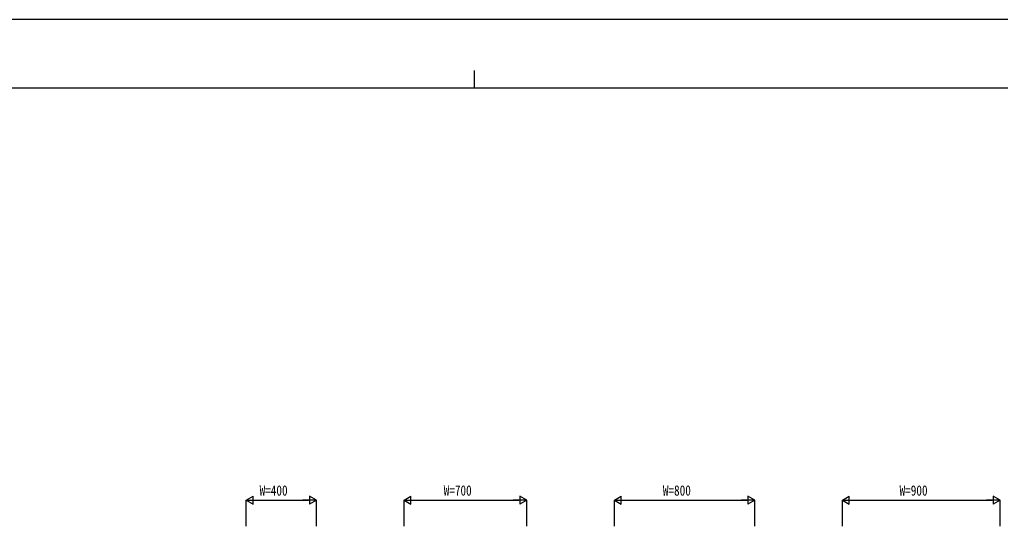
# Model space of a CAD drawing. Units: millimetres, scale not verified. Extents: x -8410 to 8410, y -5940 to 5940.
# Drawn here: x -2602 to 2991, y 3051 to 5940 of the extents above; entities that cross this region are included whole.
import ezdxf
from ezdxf.enums import TextEntityAlignment as Align

# ---------------------------------------------------------------- set-up
doc = ezdxf.new("R2010")
doc.units = ezdxf.units.MM
doc.header["$LTSCALE"] = 30
doc.layers.add('0-3_YKK_D', color=6, linetype='Continuous')
doc.layers.add('0-4_YKK_ZWAK', color=7, linetype='Continuous')
doc.styles.add('ＭＳ ゴシック', font='')
doc.styles.get('ＭＳ ゴシック').set_extended_font_data('MS Gothic')

msp = doc.modelspace()

# ---------------------------------------------------------------- linework, layer by layer
at = {"layer": '0-3_YKK_D'}
for p, q in [((-1309.96, 3200), (-1270.99, 3222.5)), ((-1309.96, 3052), (-1309.96, 3201)), ((-1309.96, 3200), (-1270.99, 3177.5)), ((-1309.96, 3200), (-1232.02, 3200)), ((-1270.99, 3177.5), (-1270.99, 3222.5)), ((-1264.96, 3200), (-954.96, 3200)), ((-909.96, 3200), (-987.9, 3200)), ((-909.96, 3200), (-948.93, 3222.5)), ((-948.93, 3222.5), (-948.93, 3177.5)), ((-909.96, 3200), (-948.93, 3177.5)), ((-909.96, 3052), (-909.96, 3201)), ((-409.96, 3200), (-370.99, 3222.5)), ((-409.96, 3052), (-409.96, 3201)), ((-409.96, 3200), (-370.99, 3177.5)), ((-409.96, 3200), (-332.02, 3200)), ((-370.99, 3177.5), (-370.99, 3222.5)), ((-364.96, 3200), (245.04, 3200)), ((290.04, 3200), (212.1, 3200)), ((290.04, 3200), (251.07, 3222.5)), ((251.07, 3222.5), (251.07, 3177.5)), ((290.04, 3200), (251.07, 3177.5)), ((290.04, 3052), (290.04, 3201)), ((790.04, 3200), (829.01, 3222.5)), ((790.04, 3052), (790.04, 3201)), ((790.04, 3200), (829.01, 3177.5)), ((790.04, 3200), (867.98, 3200)), ((829.01, 3177.5), (829.01, 3222.5)), ((835.04, 3200), (1545.04, 3200)), ((1590.04, 3200), (1512.1, 3200)), ((1590.04, 3200), (1551.07, 3222.5)), ((1551.07, 3222.5), (1551.07, 3177.5)), ((1590.04, 3200), (1551.07, 3177.5)), ((1590.04, 3052), (1590.04, 3201)), ((2090.04, 3200), (2129.01, 3222.5)), ((2090.04, 3052), (2090.04, 3201)), ((2090.04, 3200), (2129.01, 3177.5)), ((2090.04, 3200), (2167.98, 3200)), ((2129.01, 3177.5), (2129.01, 3222.5)), ((2135.04, 3200), (2945.04, 3200)), ((2990.04, 3200), (2912.1, 3200)), ((2990.04, 3200), (2951.07, 3222.5)), ((2951.07, 3222.5), (2951.07, 3177.5)), ((2990.04, 3200), (2951.07, 3177.5)), ((2990.04, 3052), (2990.04, 3201))]:
    msp.add_line(p, q, dxfattribs=at)
at = {"layer": '0-4_YKK_ZWAK'}
for p, q in [((-9.96, 5650), (-9.96, 5550)), ((7790.04, 5550), (-7809.96, 5550))]:
    msp.add_line(p, q, dxfattribs=at)
msp.add_lwpolyline([(-8410, -5940), (8410, -5940), (8410, 5940), (-8410, 5940)], close=True, dxfattribs=at)

# ---------------------------------------------------------------- texts
at = {"layer": '0-3_YKK_D', "style": 'ＭＳ ゴシック', "width": 0.8}
for s, p in [('W=400', (-1233.69, 3209)), ('W=700', (-183.69, 3209)), ('W=800', (1066.31, 3209)), ('W=900', (2416.31, 3209))]:
    msp.add_text(s, height=58.65, dxfattribs=at).set_placement(p, align=Align.BOTTOM_LEFT)

doc.saveas('drawing.dxf')
